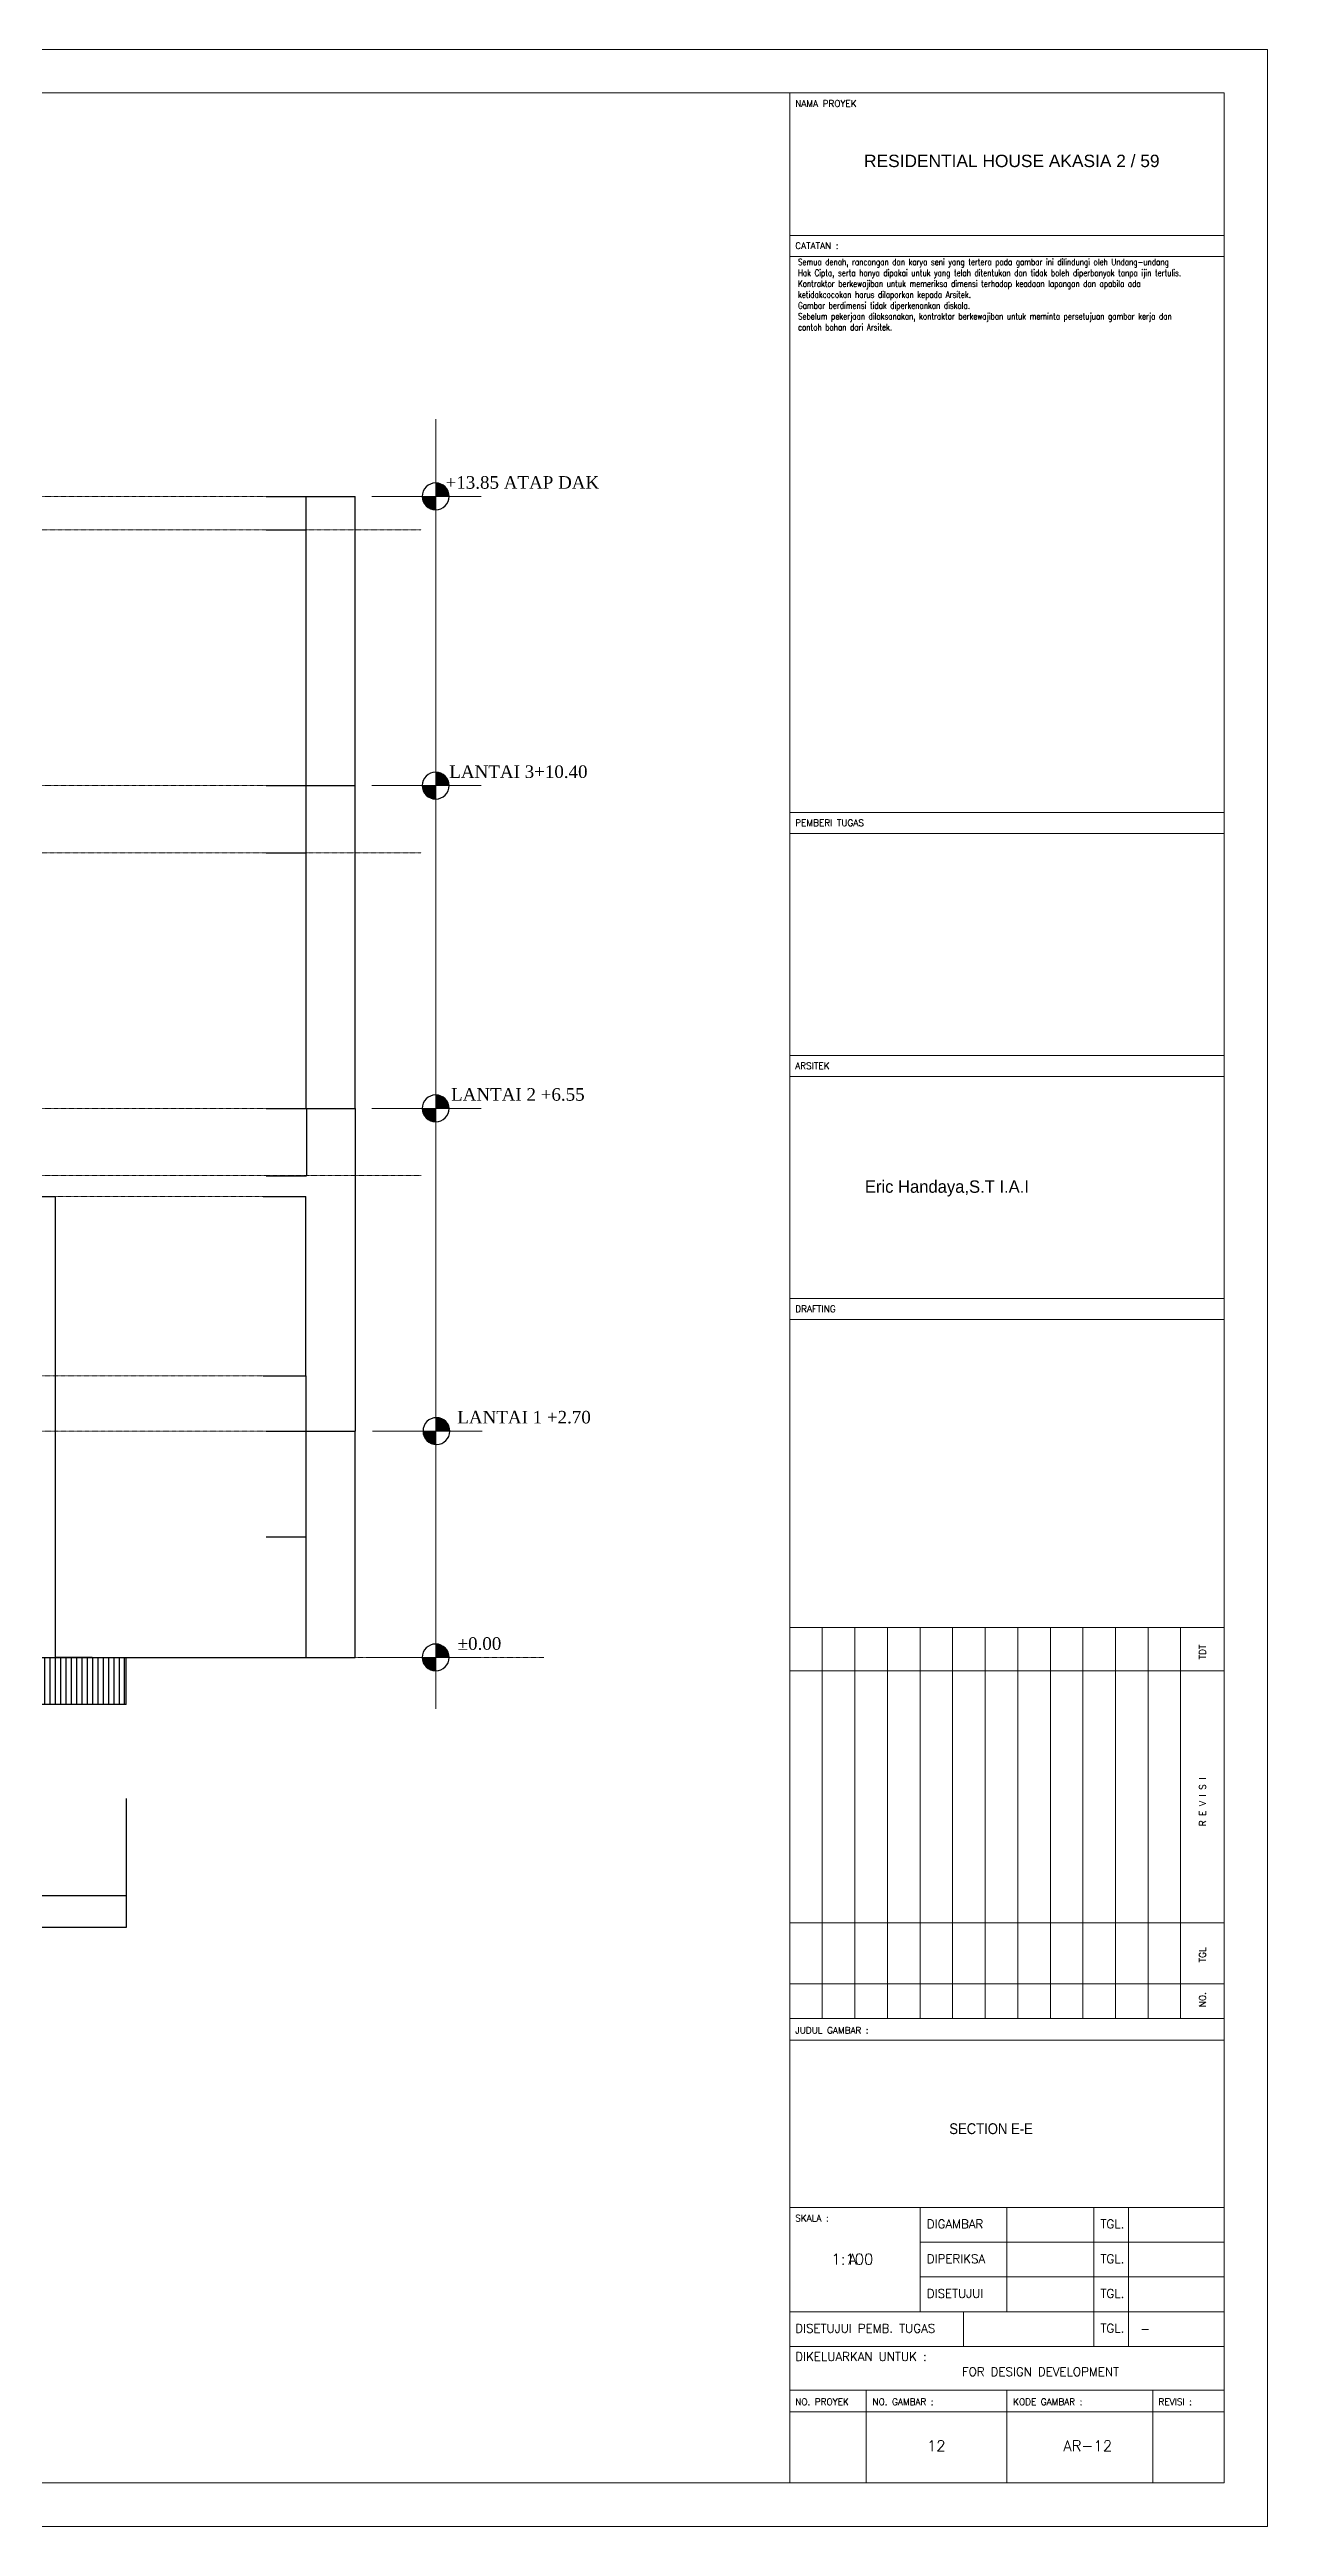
# Model space of a CAD drawing. Header units: millimetres. Extents: x -9564 to 494436, y -140371 to 4257.
# Drawn here: x 479900 to 494436, y -25289 to 4257 of the extents above; entities that cross this region are included whole.
import ezdxf
from ezdxf.enums import TextEntityAlignment as Align

# ---------------------------------------------------------------- set-up
doc = ezdxf.new("R2010")
doc.units = ezdxf.units.MM
doc.header["$MEASUREMENT"] = 0
doc.linetypes.add('DASHED2', pattern=[0.375, 0.25, -0.125])
doc.linetypes.add('HIDDEN2', pattern=[0.1875, 0.125, -0.0625])
doc.layers.get('DEFPOINTS').update_dxf_attribs({"lineweight": 18})
for name, color, linetype, lineweight in [('AS', 8, 'HIDDEN2', 5), ('DIM', 1, 'Continuous', 5), ('KOP', 7, 'Continuous', 80), ('LEGEND', 1, 'DASHED2', 50), ('XR-KOP A3_MOZART$0$A-TXTKOP', 3, 'Continuous', 5), ('XR-KOP A3_MOZART$0$KOP-A1$0$A-GRSKOP', 1, 'Continuous', 5), ('XR-KOP A3_MOZART$0$KOP-A1$0$A-TXTKOP', 3, 'Continuous', 5)]:
    doc.layers.add(name, color=color, linetype=linetype, lineweight=lineweight)
doc.layers.add('ht', color=14, linetype='Continuous')
doc.layers.add('TEXT', color=4, linetype='Continuous')
doc.styles.add('style1', font='times.ttf', dxfattribs={"height": 0.15})
doc.styles.add('style2', font='times.ttf', dxfattribs={"height": 0.18})
doc.styles.add('XR-KOP A3_MOZART$0$KOP-A1$0$DIM100', font='SIMPLEX.shx', dxfattribs={"width": 0.8, "height": 250})
doc.styles.add('XR-KOP A3_MOZART$0$KOP-A1$0$ROMANS', font='romans.shx', dxfattribs={"height": 200})
doc.styles.add('XR-KOP A3_MOZART$0$ROMAND', font='romand.shx', dxfattribs={"height": 2, "bigfont": 'bigfont.shx'})
doc.styles.add('XR-KOP A3_MOZART$0$ROMANS', font='romans.shx', dxfattribs={"height": 200})
doc.dimstyles.new('ISO-25', dxfattribs={"dimtxt": 0.18, "dimasz": 0.12, "dimexe": 0.1, "dimexo": 0.1, "dimgap": 0.0625, "dimtad": 1, "dimtoh": 1, "dimdec": 0, "dimlfac": 1000, "dimtxsty": 'style2', "dimblk": 'ARCHTICK', "dimcen": 0.15, "dimclrd": 1, "dimclre": 1, "dimclrt": 4, "dimadec": 0, "dimazin": 0, "dimtfac": 1, "dimtdec": 0, "dimtmove": 0, "dimatfit": 3, "dimldrblk": 'OBLIQUE', "dimfxl": 1, "dimarcsym": 0})

# ---------------------------------------------------------------- blocks, each defined once
blk = doc.blocks.new('hsdh')
at = {"layer": 'XR-KOP A3_MOZART$0$KOP-A1$0$A-GRSKOP', "linetype": 'Continuous', "lineweight": 5}
for p, q in [((140385, 56660), (140385, 82138)), ((140385, 80618), (145017, 80618)), ((140385, 74466), (145017, 74466)), ((140385, 74244), (145017, 74244)), ((140385, 71876), (145017, 71876)), ((140385, 71654), (145017, 71654)), ((140385, 69286), (145017, 69286)), ((140385, 69063), (145017, 69063)), ((140385, 65781), (145017, 65781)), ((140385, 65781), (145017, 65781)), ((140732, 61611), (140732, 65781)), ((141079, 61611), (141079, 65781)), ((141427, 61611), (141427, 65781)), ((141774, 61611), (141774, 65781)), ((142122, 61611), (142122, 65781)), ((142469, 61611), (142469, 65781)), ((142816, 61611), (142816, 65781)), ((143164, 61611), (143164, 65781)), ((143511, 61611), (143511, 65781)), ((143859, 61611), (143859, 65781)), ((144206, 61611), (144206, 65781)), ((144554, 61611), (144554, 65781)), ((140385, 65317), (145017, 65317)), ((140385, 62631), (145017, 62631)), ((140385, 61982), (145017, 61982)), ((140385, 61611), (145017, 61611)), ((140385, 61611), (145017, 61611)), ((140385, 61380), (145017, 61380)), ((140385, 59597), (145017, 59597)), ((141774, 59597), (141774, 58485)), ((142701, 59597), (142701, 58485)), ((143627, 59597), (143627, 58115)), ((143998, 59597), (143998, 58115)), ((141774, 59226), (145017, 59226)), ((141774, 58856), (145017, 58856)), ((140385, 58485), (145017, 58485)), ((142237, 58485), (142237, 58115)), ((140385, 58115), (145017, 58115)), ((140385, 57651), (145017, 57651)), ((141201, 57651), (141201, 56660)), ((142701, 57651), (142701, 56660)), ((144258, 57651), (144258, 56660)), ((140385, 57420), (145017, 57420))]:
    blk.add_line(p, q, dxfattribs=at)
at = {"layer": 'XR-KOP A3_MOZART$0$KOP-A1$0$A-GRSKOP', "color": 0, "linetype": 'Continuous', "lineweight": 5}
blk.add_lwpolyline([(145480, 82601), (107945, 82601), (107945, 56197), (145480, 56197)], close=True, dxfattribs=at)
at = {"layer": 'XR-KOP A3_MOZART$0$KOP-A1$0$A-GRSKOP', "color": 5, "linetype": 'Continuous', "lineweight": 5}
blk.add_lwpolyline([(145017, 82138), (108409, 82138), (108409, 56660), (145017, 56660)], close=True, dxfattribs=at)
at = {"layer": 'XR-KOP A3_MOZART$0$KOP-A1$0$A-GRSKOP', "linetype": 'Continuous', "lineweight": 5}
blk.add_lwpolyline([(145017, 80396), (140385, 80396)], dxfattribs=at)
at = {"layer": 'KOP', "color": 7, "char_height": 132.26, "attachment_point": 1, "style": 'style2'}
for s, insert in [('{\\fArial|b0|i0|c0|p34;RESIDENTIAL HOUSE AKASIA 2 / 59}', (141177, 81480)), ('{\\fBankGothic Lt BT|b0|i0|c0|p34;Eric Handaya,S.T I.A.I}', (141186, 70546))]:
    blk.add_mtext(s, dxfattribs=dict(at, insert=insert))
at = {"layer": 'XR-KOP A3_MOZART$0$A-TXTKOP', "lineweight": 5, "style": 'XR-KOP A3_MOZART$0$ROMANS'}
blk.add_text('-', height=92.6, dxfattribs=at).set_placement((144125, 58258))
at = {"layer": 'XR-KOP A3_MOZART$0$KOP-A1$0$A-TXTKOP', "lineweight": 5, "style": 'XR-KOP A3_MOZART$0$KOP-A1$0$ROMANS'}
for s, height, p in [('NAMA PROYEK', 69.49, (140443, 81990)), ('CATATAN :', 69.5, (140443, 80475)), ('PEMBERI TUGAS', 69.49, (140443, 74323)), ('ARSITEK', 69.5, (140443, 71733)), ('DRAFTING', 69.5, (140443, 69142)), ('JUDUL GAMBAR :', 69.49, (140443, 61451)), ('SKALA :', 69.5, (140443, 59449)), ('DIGAMBAR', 92.6, (141846, 59375)), ('TGL.', 92.6, (143699, 59375)), ('DIPERIKSA', 92.6, (141846, 59004)), ('TGL.', 92.6, (143699, 59004)), ('DISETUJUI', 92.6, (141846, 58634)), ('TGL.', 92.6, (143699, 58634)), ('DISETUJUI PEMB. TUGAS', 92.65, (140443, 58262)), ('TGL.', 92.6, (143699, 58263)), ('DIKELUARKAN UNTUK :', 92.65, (140443, 57961)), ('FOR DESIGN DEVELOPMENT', 92.65, (142221, 57800)), ('NO. PROYEK', 69.5, (140443, 57491)), ('NO. GAMBAR :', 69.49, (141267, 57491)), ('KODE GAMBAR :', 69.49, (142767, 57491)), ('REVISI :', 69.5, (144317, 57491))]:
    blk.add_text(s, height=height, dxfattribs=at).set_placement(p)
for s, height, p in [('TDT', 69.5, (144822, 65440)), ('R E V I S I', 69.49, (144822, 63662)), ('TGL', 69.5, (144822, 62210)), ('NO.', 69.5, (144822, 61732))]:
    blk.add_text(s, height=height, rotation=90, dxfattribs=at).set_placement(p)
at = {"layer": 'XR-KOP A3_MOZART$0$KOP-A1$0$A-TXTKOP', "insert": (140473, 80371), "char_height": 69.485, "width": 4456.22, "attachment_point": 1, "style": 'XR-KOP A3_MOZART$0$KOP-A1$0$DIM100'}
blk.add_mtext('Semua denah, rancangan dan karya seni yang tertera pada gambar ini dilindungi oleh Undang-undang Hak Cipta, serta hanya dipakai untuk yang telah ditentukan dan tidak boleh diperbanyak tanpa ijin tertulis.\\PKontraktor berkewajiban untuk memeriksa dimensi terhadap keadaan lapangan dan apabila ada ketidakcocokan harus dilaporkan kepada Arsitek.\\PGambar berdimensi tidak diperkenankan diskala.\\PSebelum pekerjaan dilaksanakan, kontraktor berkewajiban untuk meminta persetujuan gambar kerja dan contoh bahan dari Arsitek.', dxfattribs=at)
blk = doc.blocks.new('_ArchTick')
at = {"color": 0, "linetype": 'ByBlock', "const_width": 0.15}
blk.add_lwpolyline([(-0.5, -0.5), (0.5, 0.5)], dxfattribs=at)
blk = doc.blocks.new('*D839')
at = {"color": 1, "lineweight": -2, "transparency": 16777216}
for p, q in [((482487, -1074), (482961, -1074)), ((482961, -1074), (482961, -1474)), ((482487, -1474), (482961, -1474))]:
    blk.add_line(p, q, dxfattribs=at)
at = {"layer": 'DEFPOINTS', "color": 0, "transparency": 16777216}
for p in [(482487, -1074), (482487, -1474), (482961, -1474)]:
    blk.add_point(p, dxfattribs=at)
at = {"color": 1, "lineweight": -2, "transparency": 16777216, "xscale": 0.12, "yscale": 0.12, "zscale": 0.12}
for p, rotation in [((482961, -1074), 90), ((482961, -1474), 270)]:
    blk.add_blockref('_ArchTick', p, dxfattribs=dict(at, rotation=rotation))
at = {"color": 4, "transparency": 16777216, "insert": (482961, -1274), "char_height": 0.18, "attachment_point": 5, "rotation": 90, "style": 'style2'}
blk.add_mtext('400000', dxfattribs=at)
blk = doc.blocks.new('_Oblique')
at = {"color": 0, "linetype": 'ByBlock', "lineweight": -2}
blk.add_line((-0.5, -0.5), (0.5, 0.5), dxfattribs=at)
blk = doc.blocks.new('*D840')
at = {"color": 1, "lineweight": -2, "transparency": 16777216}
for p, q in [((482487, -1474), (482961, -1474)), ((482961, -1474), (482961, -4524)), ((482487, -4524), (482961, -4524))]:
    blk.add_line(p, q, dxfattribs=at)
at = {"layer": 'DEFPOINTS', "color": 0, "transparency": 16777216}
for p in [(482487, -1474), (482487, -4524), (482961, -4524)]:
    blk.add_point(p, dxfattribs=at)
at = {"color": 1, "lineweight": -2, "transparency": 16777216, "xscale": 0.12, "yscale": 0.12, "zscale": 0.12}
for p, rotation in [((482961, -1474), 90), ((482961, -4524), 270)]:
    blk.add_blockref('_ArchTick', p, dxfattribs=dict(at, rotation=rotation))
at = {"color": 4, "transparency": 16777216, "insert": (482961, -2999), "char_height": 0.18, "attachment_point": 5, "rotation": 90, "style": 'style2'}
blk.add_mtext('3049999', dxfattribs=at)
blk = doc.blocks.new('*D841')
at = {"color": 1, "lineweight": -2, "transparency": 16777216}
for p, q in [((482487, -4524), (482961, -4524)), ((482961, -4524), (482961, -5324)), ((482487, -5324), (482961, -5324))]:
    blk.add_line(p, q, dxfattribs=at)
at = {"layer": 'DEFPOINTS', "color": 0, "transparency": 16777216}
for p in [(482487, -4524), (482487, -5324), (482961, -5324)]:
    blk.add_point(p, dxfattribs=at)
at = {"color": 1, "lineweight": -2, "transparency": 16777216, "xscale": 0.12, "yscale": 0.12, "zscale": 0.12}
for p, rotation in [((482961, -4524), 90), ((482961, -5324), 270)]:
    blk.add_blockref('_ArchTick', p, dxfattribs=dict(at, rotation=rotation))
at = {"color": 4, "transparency": 16777216, "insert": (482961, -4924), "char_height": 0.18, "attachment_point": 5, "rotation": 90, "style": 'style2'}
blk.add_mtext('800000', dxfattribs=at)
blk = doc.blocks.new('*D842')
at = {"color": 1, "lineweight": -2, "transparency": 16777216}
for p, q in [((482487, -5324), (482961, -5324)), ((482961, -5324), (482961, -8374)), ((482487, -8374), (482961, -8374))]:
    blk.add_line(p, q, dxfattribs=at)
at = {"layer": 'DEFPOINTS', "color": 0, "transparency": 16777216}
for p in [(482487, -5324), (482487, -8374), (482961, -8374)]:
    blk.add_point(p, dxfattribs=at)
at = {"color": 1, "lineweight": -2, "transparency": 16777216, "xscale": 0.12, "yscale": 0.12, "zscale": 0.12}
for p, rotation in [((482961, -5324), 90), ((482961, -8374), 270)]:
    blk.add_blockref('_ArchTick', p, dxfattribs=dict(at, rotation=rotation))
at = {"color": 4, "transparency": 16777216, "insert": (482961, -6849), "char_height": 0.18, "attachment_point": 5, "rotation": 90, "style": 'style2'}
blk.add_mtext('3049999', dxfattribs=at)
blk = doc.blocks.new('*D843')
at = {"color": 1, "lineweight": -2, "transparency": 16777216}
for p, q in [((482487, -8374), (482966, -8374)), ((482966, -8374), (482966, -9179)), ((482487, -9179), (482966, -9179))]:
    blk.add_line(p, q, dxfattribs=at)
at = {"layer": 'DEFPOINTS', "color": 0, "transparency": 16777216}
for p in [(482487, -8374), (482487, -9179), (482966, -9179)]:
    blk.add_point(p, dxfattribs=at)
at = {"color": 1, "lineweight": -2, "transparency": 16777216, "xscale": 0.12, "yscale": 0.12, "zscale": 0.12}
for p, rotation in [((482966, -8374), 90), ((482966, -9179), 270)]:
    blk.add_blockref('_ArchTick', p, dxfattribs=dict(at, rotation=rotation))
at = {"color": 4, "transparency": 16777216, "insert": (482966, -8776), "char_height": 0.18, "attachment_point": 5, "rotation": 90, "style": 'style2'}
blk.add_mtext('805000', dxfattribs=at)
blk = doc.blocks.new('*D844')
at = {"color": 1, "lineweight": -2, "transparency": 16777216}
for p, q in [((482448, -11564), (482961, -11564)), ((482961, -11564), (482961, -12224)), ((482487, -12224), (482961, -12224))]:
    blk.add_line(p, q, dxfattribs=at)
at = {"layer": 'DEFPOINTS', "color": 0, "transparency": 16777216}
for p in [(482447, -11564), (482487, -12224), (482961, -12224)]:
    blk.add_point(p, dxfattribs=at)
at = {"color": 1, "lineweight": -2, "transparency": 16777216, "xscale": 0.12, "yscale": 0.12, "zscale": 0.12}
for p, rotation in [((482961, -11564), 90), ((482961, -12224), 270)]:
    blk.add_blockref('_ArchTick', p, dxfattribs=dict(at, rotation=rotation))
at = {"color": 4, "transparency": 16777216, "insert": (482961, -11894), "char_height": 0.18, "attachment_point": 5, "rotation": 90, "style": 'style2'}
blk.add_mtext('660000', dxfattribs=at)
blk = doc.blocks.new('*D845')
at = {"color": 1, "lineweight": -2, "transparency": 16777216}
for p, q in [((482487, -12224), (482961, -12224)), ((482961, -12224), (482961, -13484)), ((482487, -13484), (482961, -13484))]:
    blk.add_line(p, q, dxfattribs=at)
at = {"layer": 'DEFPOINTS', "color": 0, "transparency": 16777216}
for p in [(482487, -12224), (482487, -13484), (482961, -13484)]:
    blk.add_point(p, dxfattribs=at)
at = {"color": 1, "lineweight": -2, "transparency": 16777216, "xscale": 0.12, "yscale": 0.12, "zscale": 0.12}
for p, rotation in [((482961, -12224), 90), ((482961, -13484), 270)]:
    blk.add_blockref('_ArchTick', p, dxfattribs=dict(at, rotation=rotation))
at = {"color": 4, "transparency": 16777216, "insert": (482961, -12854), "char_height": 0.18, "attachment_point": 5, "rotation": 90, "style": 'style2'}
blk.add_mtext('1260000', dxfattribs=at)
blk = doc.blocks.new('*D947')
at = {"color": 1, "lineweight": -2, "transparency": 16777216}
for p, q in [((482487, -13484), (482961, -13484)), ((482961, -13484), (482961, -14924)), ((482487, -14924), (482961, -14924))]:
    blk.add_line(p, q, dxfattribs=at)
at = {"layer": 'DEFPOINTS', "color": 0, "transparency": 16777216}
for p in [(482487, -13484), (482487, -14924), (482961, -14924)]:
    blk.add_point(p, dxfattribs=at)
at = {"color": 1, "lineweight": -2, "transparency": 16777216, "xscale": 0.12, "yscale": 0.12, "zscale": 0.12}
for p, rotation in [((482961, -13484), 90), ((482961, -14924), 270)]:
    blk.add_blockref('_ArchTick', p, dxfattribs=dict(at, rotation=rotation))
at = {"color": 4, "transparency": 16777216, "insert": (482961, -14204), "char_height": 0.18, "attachment_point": 5, "rotation": 90, "style": 'style2'}
blk.add_mtext('1440000', dxfattribs=at)
blk = doc.blocks.new('*D948')
at = {"color": 1, "lineweight": -2, "transparency": 16777216}
for p, q in [((482961, -12224), (483548, -12224)), ((483548, -14924), (483548, -12224)), ((482961, -14924), (483548, -14924))]:
    blk.add_line(p, q, dxfattribs=at)
at = {"layer": 'DEFPOINTS', "color": 0, "transparency": 16777216}
for p in [(482961, -12224), (483548, -12224), (482961, -14924)]:
    blk.add_point(p, dxfattribs=at)
at = {"color": 1, "lineweight": -2, "transparency": 16777216, "xscale": 0.12, "yscale": 0.12, "zscale": 0.12}
for p, rotation in [((483548, -12224), 90), ((483548, -14924), 270)]:
    blk.add_blockref('_ArchTick', p, dxfattribs=dict(at, rotation=rotation))
at = {"color": 4, "transparency": 16777216, "insert": (483548, -13574), "char_height": 0.18, "attachment_point": 5, "rotation": 90, "style": 'style2'}
blk.add_mtext('2699999', dxfattribs=at)
blk = doc.blocks.new('*D846')
at = {"color": 1, "lineweight": -2, "transparency": 16777216}
for p, q in [((482961, -8374), (483548, -8374)), ((483548, -8374), (483548, -12224)), ((482961, -12224), (483548, -12224))]:
    blk.add_line(p, q, dxfattribs=at)
at = {"layer": 'DEFPOINTS', "color": 0, "transparency": 16777216}
for p in [(482961, -8374), (482961, -12224), (483548, -12224)]:
    blk.add_point(p, dxfattribs=at)
at = {"color": 1, "lineweight": -2, "transparency": 16777216, "xscale": 0.12, "yscale": 0.12, "zscale": 0.12}
for p, rotation in [((483548, -8374), 90), ((483548, -12224), 270)]:
    blk.add_blockref('_ArchTick', p, dxfattribs=dict(at, rotation=rotation))
at = {"color": 4, "transparency": 16777216, "insert": (483548, -10299), "char_height": 0.18, "attachment_point": 5, "rotation": 90, "style": 'style2'}
blk.add_mtext('3849999', dxfattribs=at)
blk = doc.blocks.new('*D847')
at = {"color": 1, "lineweight": -2, "transparency": 16777216}
for p, q in [((482961, -4524), (483548, -4524)), ((483548, -8374), (483548, -4524)), ((482961, -8374), (483548, -8374))]:
    blk.add_line(p, q, dxfattribs=at)
at = {"layer": 'DEFPOINTS', "color": 0, "transparency": 16777216}
for p in [(482961, -4524), (483548, -4524), (482961, -8374)]:
    blk.add_point(p, dxfattribs=at)
at = {"color": 1, "lineweight": -2, "transparency": 16777216, "xscale": 0.12, "yscale": 0.12, "zscale": 0.12}
for p, rotation in [((483548, -4524), 90), ((483548, -8374), 270)]:
    blk.add_blockref('_ArchTick', p, dxfattribs=dict(at, rotation=rotation))
at = {"color": 4, "transparency": 16777216, "insert": (483548, -6449), "char_height": 0.18, "attachment_point": 5, "rotation": 90, "style": 'style2'}
blk.add_mtext('3849999', dxfattribs=at)
blk = doc.blocks.new('*D848')
at = {"color": 1, "lineweight": -2, "transparency": 16777216}
for p, q in [((482961, -1074), (483548, -1074)), ((483548, -4524), (483548, -1074)), ((482961, -4524), (483548, -4524))]:
    blk.add_line(p, q, dxfattribs=at)
at = {"layer": 'DEFPOINTS', "color": 0, "transparency": 16777216}
for p in [(482961, -1074), (483548, -1074), (482961, -4524)]:
    blk.add_point(p, dxfattribs=at)
at = {"color": 1, "lineweight": -2, "transparency": 16777216, "xscale": 0.12, "yscale": 0.12, "zscale": 0.12}
for p, rotation in [((483548, -1074), 90), ((483548, -4524), 270)]:
    blk.add_blockref('_ArchTick', p, dxfattribs=dict(at, rotation=rotation))
at = {"color": 4, "transparency": 16777216, "insert": (483548, -2799), "char_height": 0.18, "attachment_point": 5, "rotation": 90, "style": 'style2'}
blk.add_mtext('3449999', dxfattribs=at)
blk = doc.blocks.new('A$C459A4C15')
at = {"layer": 'ht'}
h = blk.add_hatch(color=256, dxfattribs=at)
h.paths.add_polyline_path([(0, 0.08), (0, 0), (-0.08, 0, -0.414214)])
h.paths.add_polyline_path([(0, 0), (0.08, 0, -0.414214), (0, -0.08)])
blk.add_circle((0, 0), 0.0801, dxfattribs=at)
blk = doc.blocks.new('*D949')
at = {"color": 1, "lineweight": -2, "transparency": 16777216}
for p, q in [((482448, -9424), (482961, -9424)), ((482961, -11564), (482961, -9424)), ((482448, -11564), (482961, -11564))]:
    blk.add_line(p, q, dxfattribs=at)
at = {"layer": 'DEFPOINTS', "color": 0, "transparency": 16777216}
for p in [(482447, -9424), (482961, -9424), (482447, -11564)]:
    blk.add_point(p, dxfattribs=at)
at = {"color": 1, "lineweight": -2, "transparency": 16777216, "xscale": 0.12, "yscale": 0.12, "zscale": 0.12}
for p, rotation in [((482961, -9424), 90), ((482961, -11564), 270)]:
    blk.add_blockref('_ArchTick', p, dxfattribs=dict(at, rotation=rotation))
at = {"color": 4, "transparency": 16777216, "insert": (482961, -10494), "char_height": 0.18, "attachment_point": 5, "rotation": 90, "style": 'style2'}
blk.add_mtext('2140000', dxfattribs=at)
blk = doc.blocks.new('*D849')
at = {"color": 1, "lineweight": -2, "transparency": 16777216}
for p, q in [((478875, -9424), (479968, -9424)), ((479968, -9424), (479968, -14924)), ((480410, -14924), (479968, -14924))]:
    blk.add_line(p, q, dxfattribs=at)
at = {"layer": 'DEFPOINTS', "color": 0, "transparency": 16777216}
for p in [(478875, -9424), (479968, -14924), (480410, -14924)]:
    blk.add_point(p, dxfattribs=at)
at = {"color": 1, "lineweight": -2, "transparency": 16777216, "xscale": 0.12, "yscale": 0.12, "zscale": 0.12}
for p, rotation in [((479968, -9424), 90), ((479968, -14924), 270)]:
    blk.add_blockref('_ArchTick', p, dxfattribs=dict(at, rotation=rotation))
at = {"color": 4, "transparency": 16777216, "insert": (479968, -12174), "char_height": 0.18, "attachment_point": 5, "rotation": 90, "style": 'style2'}
blk.add_mtext('5499999', dxfattribs=at)
blk = doc.blocks.new('*D866')
at = {"color": 1, "lineweight": -2, "transparency": 16777216}
for p, q in [((480816, -16606), (480816, -17764)), ((478716, -16864), (478716, -17764)), ((478716, -17763), (480816, -17763))]:
    blk.add_line(p, q, dxfattribs=at)
at = {"layer": 'DEFPOINTS', "color": 0, "transparency": 16777216}
for p in [(480816, -16606), (478716, -16864), (480816, -17763)]:
    blk.add_point(p, dxfattribs=at)
at = {"color": 1, "lineweight": -2, "transparency": 16777216, "xscale": 0.12, "yscale": 0.12, "zscale": 0.12, "rotation": 180}
blk.add_blockref('_ArchTick', (478716, -17763), dxfattribs=at)
at = {"color": 1, "lineweight": -2, "transparency": 16777216, "xscale": 0.12, "yscale": 0.12, "zscale": 0.12}
blk.add_blockref('_ArchTick', (480816, -17763), dxfattribs=at)
at = {"color": 4, "transparency": 16777216, "insert": (479766, -17763), "char_height": 0.18, "attachment_point": 5, "style": 'style2'}
blk.add_mtext('2100000', dxfattribs=at)
blk = doc.blocks.new('*D868')
at = {"color": 1, "lineweight": -2, "transparency": 16777216}
for p, q in [((460916, -17764), (460916, -18146)), ((480816, -17764), (480816, -18146)), ((480816, -18146), (460916, -18146))]:
    blk.add_line(p, q, dxfattribs=at)
at = {"layer": 'DEFPOINTS', "color": 0, "transparency": 16777216}
for p in [(460916, -17763), (480816, -17763), (460916, -18146)]:
    blk.add_point(p, dxfattribs=at)
at = {"color": 1, "lineweight": -2, "transparency": 16777216, "xscale": 0.12, "yscale": 0.12, "zscale": 0.12, "rotation": 180}
blk.add_blockref('_ArchTick', (460916, -18146), dxfattribs=at)
at = {"color": 1, "lineweight": -2, "transparency": 16777216, "xscale": 0.12, "yscale": 0.12, "zscale": 0.12}
blk.add_blockref('_ArchTick', (480816, -18146), dxfattribs=at)
at = {"color": 4, "transparency": 16777216, "insert": (470866, -18146), "char_height": 0.18, "attachment_point": 5, "style": 'style2'}
blk.add_mtext('19899996', dxfattribs=at)

msp = doc.modelspace()

# ---------------------------------------------------------------- hatches: boundary and pattern name
h = msp.add_hatch()
h.set_pattern_fill('ANSI31', color=8, scale=19.999996, angle=45)
h.set_pattern_definition([(90, (332778.32, -139278.485), (-63.499988, 0), [])])
h.paths.add_polyline_path([(478566.0217, -14923.5377), (480816.0212, -14923.5377), (480816.0212, -15483.5376), (478566.0217, -15483.5376)])
h.paths.add_polyline_path([(478086.0218, -14923.5377), (478566.0217, -14923.5377), (478566.0217, -15483.5376), (478086.0218, -15483.5376)])
h.paths.add_polyline_path([(476146.0222, -14923.5377), (478086.0218, -14923.5377), (478086.0218, -15483.5376), (476146.0222, -15483.5376)])
h.paths.add_polyline_path([(474141.0225, -14923.5377), (476146.0222, -14923.5377), (476146.0222, -15483.5376), (460916.025, -15483.5376), (460916.025, -15283.5376), (470230.7929, -15283.5376), (470341.0232, -15283.5376), (474141.0225, -15283.5376)])
h.paths.add_polyline_path([(464761.0243, -14843.5377), (467991.0236, -14843.5377), (467991.0236, -15283.5376), (464761.0243, -15283.5376)])
h.paths.add_polyline_path([(461066.025, -14843.5377), (464611.0244, -14843.5377), (464611.0244, -15283.5376), (461066.025, -15283.5376)])
h.paths.add_polyline_path([(473991.0225, -14923.5377), (470341.0232, -14923.5377), (470341.0232, -14843.5377), (467991.0236, -14843.5377), (467991.0236, -15283.5376), (473991.0225, -15283.5376)])

# ---------------------------------------------------------------- linework, layer by layer
for p, q in [((474141.0225, -14923.5377, 0), (480816.0212, -14923.5377)), ((480816.0212, -15483.5376), (480816.0212, -14923.5377)), ((480816.0212, -14923.5377), (482579.2842, -14923.5377)), ((480816.0212, -15483.5376, 0), (460916.025, -15483.5376, 0))]:
    msp.add_line(p, q)
at = {"layer": 'AS'}
for p, q in [((458532.627, -1073.5403), (482486.7168, -1073.5403)), ((473454.1441, -1473.5402), (484335.6263, -1473.5402)), ((458532.627, -4523.5396, 0), (482486.7168, -4523.5396, 0)), ((474854.7641, -5323.5395), (484335.6263, -5323.5395)), ((458532.627, -8373.5389, 0), (482486.7168, -8373.5389, 0)), ((475078.5216, -9173.5388), (484335.6263, -9173.5388)), ((478874.7716, -9423.5387), (482800.3842, -9423.5387)), ((478086.0218, -11563.5383), (482447.418, -11563.5383)), ((482961.0032, -12223.5382), (468141.0236, -12223.5382)), ((464761.0243, -14923.5377, 0), (482486.7168, -14923.5377, 0)), ((482486.7168, -14923.5377), (485799.8441, -14923.5377)), ((458532.627, -15483.5376, 0), (480816.0212, -15483.5376, 0))]:
    msp.add_line(p, q, dxfattribs=at)
at = {"layer": 'DIM', "color": 1, "linetype": 'ByBlock'}
for p, q in [((484508.8149, -151.1836), (484508.8149, -15537.5538)), ((485053.3466, -1073.5403, 0), (483745.1443, -1073.5403, 0)), ((485053.3466, -4523.5396), (483745.1443, -4523.5396)), ((485053.3466, -8373.5389, 0), (483745.1443, -8373.5389, 0)), ((485062.3407, -12223.5382), (483754.1384, -12223.5382)), ((485053.3466, -14923.5377), (483745.1443, -14923.5377))]:
    msp.add_line(p, q, dxfattribs=at)

# ---------------------------------------------------------------- block references
at = {"xscale": -1999.999623816605, "yscale": 1999.999623816605, "zscale": 1999.999623816605}
for p in [(484508.8149, -1073.5403, 0), (484508.8149, -4523.5396), (484508.8149, -8373.5389, 0), (484517.809, -12223.5382), (484508.8149, -14923.5377)]:
    msp.add_blockref('A$C459A4C15', p, dxfattribs=at)
at = {"layer": 'LEGEND'}
ref = msp.add_blockref('hsdh', (331648.9839, -88170.8627), dxfattribs=dict(at, xscale=1.118963964633539, yscale=1.118963964633539, zscale=1.118963964633539))
ref.add_attrib('1:200', 'A', dxfattribs={"layer": 'XR-KOP A3_MOZART$0$A-TXTKOP', "height": 129.5859, "style": 'XR-KOP A3_MOZART$0$ROMAND'}).set_placement((489482.7238, -22101.0053), align=Align.MIDDLE)

# ---------------------------------------------------------------- texts
at = {"layer": 'TEXT', "style": 'style1'}
for s, height, p in [('+13.85 ATAP DAK', 149.999972, (486460.129, -982.1227, 0)), ('LANTAI 3+10.40', 149.999972, (486321.3554, -4432.122)), ('LANTAI 2 +6.55', 149.999972, (486286.5115, -8282.1213, 0)), ('LANTAI 1 +2.70', 149.999972, (486360.3794, -12132.1206)), ('%%P0.00', 149.99997, (485291.969, -14832.1201))]:
    msp.add_text(s, height=height, dxfattribs=at).set_placement(p, align=Align.RIGHT)
at = {"layer": 'XR-KOP A3_MOZART$0$A-TXTKOP', "char_height": 129.5859, "attachment_point": 1, "style": 'XR-KOP A3_MOZART$0$ROMAND'}
for s, heights, insert in [('\\pxt15;{\\fCentury Gothic|b0|i0|c0|p34;\\W0.9;SECTION E-E}', [0], (490638.6891, -20479.3265)), ('12', [0], (490371.6241, -24263.0792)), ('AR-12', [129.5859], (491998.8212, -24263.0792))]:
    msp.add_mtext_dynamic_manual_height_columns(s, width=334351.172439, gutter_width=75530.0676, heights=heights, dxfattribs=dict(at, insert=insert))
at = {"layer": 'XR-KOP A3_MOZART$0$A-TXTKOP', "style": 'XR-KOP A3_MOZART$0$ROMAND'}
msp.add_attdef('1:100', text='', height=129.5859, dxfattribs=at).set_placement((489482.7238, -22101.0053), align=Align.MIDDLE)

# ---------------------------------------------------------------- dimensions: what is measured, and where the dimension line sits
dim = msp.add_linear_dim(base=(482961.0032, -1473.5402), p1=(482486.7168, -1073.5403), p2=(482486.7168, -1473.5402), angle=90, dimstyle='ISO-25')
dim.commit()
dim.dimension.update_dxf_attribs({"geometry": '*D839', "text_midpoint": (482961.0032, -1273.5403), "dimtype": 160})
for base, p1, p2, angle, picture, middle in [((483548.1359, -1073.5403), (482961.0032, -4523.5396), (482961.0032, -1073.5403), 90, '*D848', (483547.9816, -2798.54)), ((482961.0032, -4523.5396), (482486.7168, -1473.5402), (482486.7168, -4523.5396), 90, '*D840', (482960.8488, -2998.5399)), ((482961.0032, -5323.5395), (482486.7168, -4523.5396), (482486.7168, -5323.5395), 90, '*D841', (482960.8491, -4923.5396)), ((483548.1359, -4523.5396), (482961.0032, -8373.5389), (482961.0032, -4523.5396), 90, '*D847', (483547.9816, -6448.5393)), ((482961.0032, -8373.5389), (482486.7168, -5323.5395), (482486.7168, -8373.5389), 90, '*D842', (482960.8488, -6848.5392)), ((482966.0032, -9178.5388), (482486.7168, -8373.5389), (482486.7168, -9178.5388), 90, '*D843', (482965.8491, -8776.0389)), ((483548.1359, -12223.5382), (482961.0032, -8373.5389), (482961.0032, -12223.5382), 90, '*D846', (483547.9816, -10298.5386)), ((479968.0441, -14923.5377), (478874.7716, -9423.5387), (480410.3112, -14923.5377), 90, '*D849', (479967.8897, -12173.5382)), ((482961.0032, -9423.5387), (482447.418, -11563.5383), (482447.418, -9423.5387), 90, '*D949', (482960.8491, -10493.5385)), ((482961.0032, -12223.5382), (482447.418, -11563.5383), (482486.7168, -12223.5382), 90, '*D844', (482960.8491, -11893.5383)), ((482961.0032, -13483.538), (482486.7168, -12223.5382), (482486.7168, -13483.538), 90, '*D845', (482960.8491, -12853.5381)), ((483548.13591, -12223.5382), (482961.00315, -14923.53769), (482961.00315, -12223.5382), 90, '*D948', (483547.98159, -13573.53795)), ((482961.0032, -14923.5377), (482486.7168, -13483.538), (482486.7168, -14923.5377), 90, '*D947', (482960.8491, -14203.5378)), ((480816.0212, -17763.4693), (478716.0216, -16863.8291), (480816.0212, -16605.9233), 180, '*D866', (479766.0214, -17763.3153)), ((460916.025, -18145.9307), (480816.0212, -17763.4693), (460916.025, -17763.4693), 180, '*D868', (470866.0231, -18145.7763))]:
    dim = msp.add_linear_dim(base=base, p1=p1, p2=p2, angle=angle, dimstyle='ISO-25')
    dim.commit()
    dim.dimension.update_dxf_attribs({"geometry": picture, "text_midpoint": middle})

doc.saveas('drawing.dxf')
